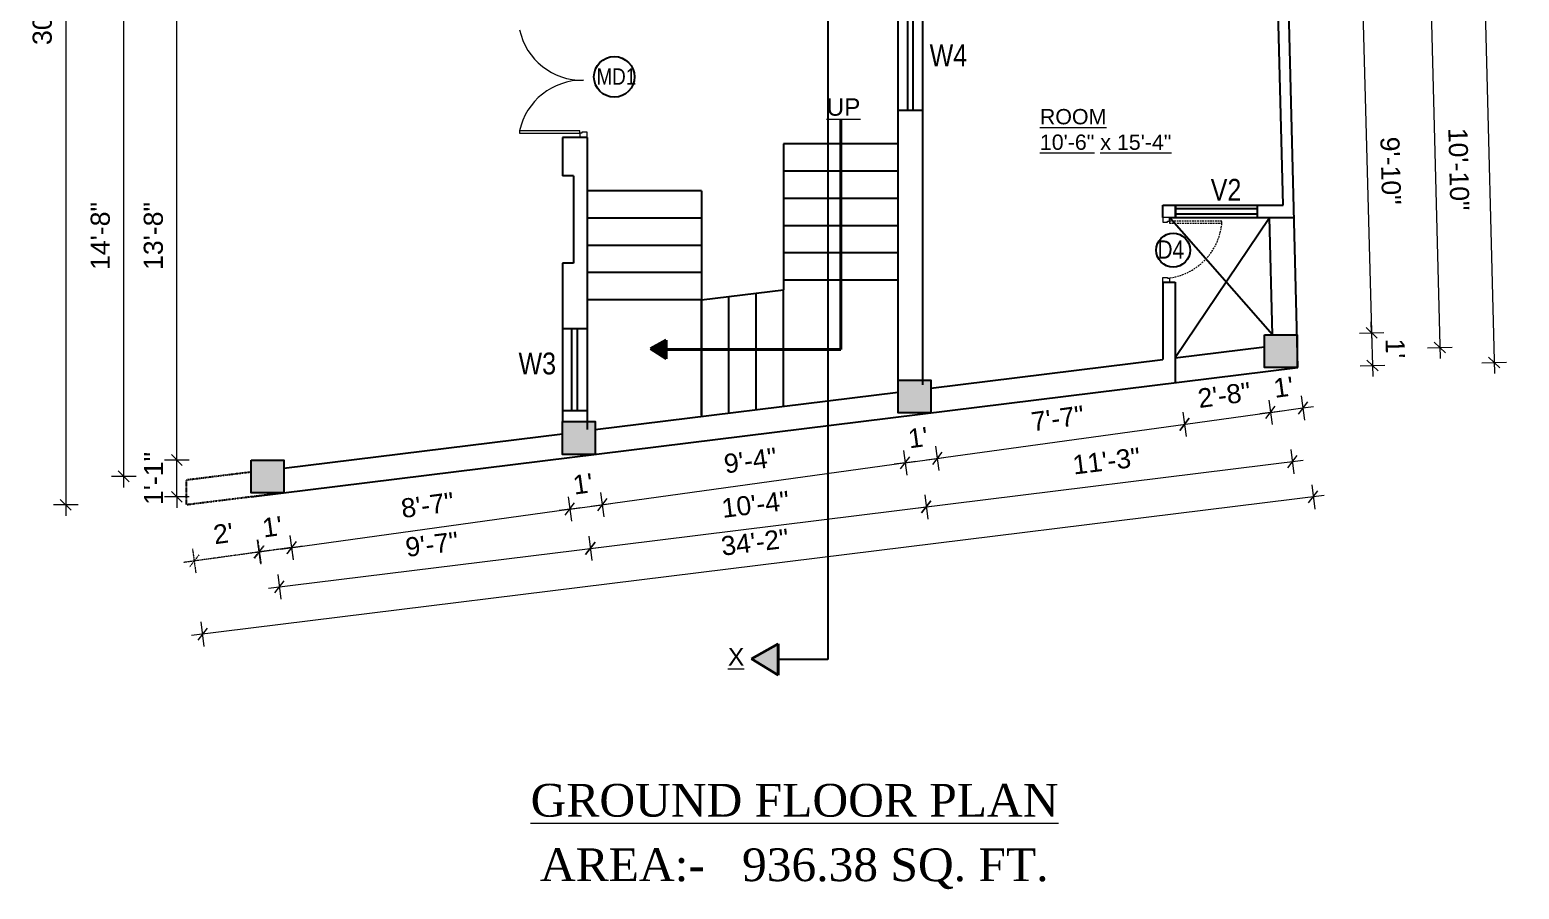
# Model space of a CAD drawing. Header units: inches. Extents: x -111 to 45239, y -6849 to 1261.
# Drawn here: x 20767 to 21313, y -2381 to -2066 of the extents above; entities that cross this region are included whole.
import ezdxf

# ---------------------------------------------------------------- set-up
doc = ezdxf.new("R2010")
doc.units = ezdxf.units.IN
doc.header["$LTSCALE"] = 0.5
doc.header["$MEASUREMENT"] = 0
doc.header["$PDMODE"] = 66
doc.linetypes.add('DASH', pattern=[0.35, 0.25, -0.1])
doc.linetypes.add('DASHED2', pattern=[0.375, 0.25, -0.125])
for name, color, linetype, lineweight in [('A_Title Text', 105, 'Continuous', 60), ('door', 202, 'Continuous', 5), ('TEXT', 220, 'Continuous', 9), ('Text 0.200', 122, 'Continuous', 20), ('Toilet', 7, 'Continuous', 25), ('wall', 20, 'Continuous', 40)]:
    doc.layers.add(name, color=color, linetype=linetype, lineweight=lineweight)
doc.styles.add('arial', font='arial.ttf')
doc.styles.add('ordinary', font='ARIALN.TTF')
doc.styles.get("Standard").update_dxf_attribs({"font": 'arial.ttf'})
doc.dimstyles.new('Sudeep', dxfattribs={"dimtxt": 6, "dimasz": 4, "dimexe": 4.5, "dimexo": 4.5, "dimgap": 5, "dimtad": 1, "dimdec": 0, "dimlunit": 4, "dimtxsty": 'arial', "dimblk": 'OBLIQUE', "dimcen": 250, "dimdle": 4, "dimclrd": 86, "dimclre": 5, "dimclrt": 1, "dimadec": 0, "dimazin": 0, "dimtfac": 1, "dimtdec": 0, "dimtix": 1, "dimtmove": 1, "dimatfit": 3, "dimldrblk": 'OBLIQUE', "dimfxl": 4.5, "dimfxlon": 1, "dimfrac": 2, "dimlwd": 15, "dimlwe": 13, "dimarcsym": 0})

# ---------------------------------------------------------------- blocks, each defined once
blk = doc.blocks.new('_Oblique')
at = {"color": 0, "linetype": 'ByBlock', "lineweight": -2}
blk.add_line((-0.5, -0.5), (0.5, 0.5), dxfattribs=at)
blk = doc.blocks.new('*D1001')
at = {"layer": 'A_Title Text', "color": 5, "lineweight": 13, "transparency": 16777216}
for p, q in [((20976.37, -2235.55), (20977.6, -2244.46)), ((20964.59, -2237.17), (20965.82, -2246.09))]:
    blk.add_line(p, q, dxfattribs=at)
at = {"layer": 'A_Title Text', "color": 86, "lineweight": 15, "transparency": 16777216}
for p, q in [((20965.21, -2241.63), (20961.24, -2242.18)), ((20965.21, -2241.63), (20976.98, -2240.01)), ((20976.98, -2240.01), (20980.94, -2239.46))]:
    blk.add_line(p, q, dxfattribs=at)
at = {"layer": 'Defpoints', "color": 0, "transparency": 16777216}
for p in [(20962.44, -2221.58), (20974.44, -2221.58), (20976.98, -2240.01)]:
    blk.add_point(p, dxfattribs=at)
at = {"layer": 'A_Title Text', "color": 86, "lineweight": 15, "transparency": 16777216, "xscale": 4, "yscale": 4, "zscale": 4}
for p, rotation in [((20965.21, -2241.63), 7.861618189196014), ((20976.98, -2240.01), 187.8616181891961)]:
    blk.add_blockref('_Oblique', p, dxfattribs=dict(at, rotation=rotation))
at = {"layer": 'A_Title Text', "color": 1, "transparency": 16777216, "insert": (20969.93, -2232.38), "char_height": 7, "attachment_point": 5, "rotation": 7.8616, "style": 'arial'}
blk.add_mtext("1'", dxfattribs=at)
blk = doc.blocks.new('*D1037')
at = {"layer": 'A_Title Text', "color": 86, "lineweight": 15, "transparency": 16777216}
for p, q in [((20821.2, -2223.67), (20821.2, -2219.67)), ((20821.2, -2237.15), (20821.2, -2223.67)), ((20821.2, -2237.15), (20821.2, -2241.15))]:
    blk.add_line(p, q, dxfattribs=at)
at = {"layer": 'A_Title Text', "color": 5, "lineweight": 13, "transparency": 16777216}
for p, q in [((20825.7, -2223.67), (20816.7, -2223.67)), ((20825.7, -2237.15), (20816.7, -2237.15))]:
    blk.add_line(p, q, dxfattribs=at)
at = {"layer": 'Defpoints', "color": 0, "transparency": 16777216}
for p in [(20821.2, -2223.67), (20848.44, -2223.67), (20848.44, -2237.15)]:
    blk.add_point(p, dxfattribs=at)
at = {"layer": 'A_Title Text', "color": 86, "lineweight": 15, "transparency": 16777216, "xscale": 4, "yscale": 4, "zscale": 4}
for p, rotation in [((20821.2, -2223.67), 270), ((20821.2, -2237.15), 90)]:
    blk.add_blockref('_Oblique', p, dxfattribs=dict(at, rotation=rotation))
at = {"layer": 'A_Title Text', "color": 1, "transparency": 16777216, "insert": (20812.68, -2230.41), "char_height": 7, "attachment_point": 5, "rotation": 90, "style": 'arial'}
blk.add_mtext('1\'-1"', dxfattribs=at)
blk = doc.blocks.new('*D1038')
at = {"layer": 'A_Title Text', "color": 86, "lineweight": 15, "transparency": 16777216}
blk.add_line((20821.2, -2227.67), (20821.2, -2055.5), dxfattribs=at)
at = {"layer": 'A_Title Text', "color": 5, "lineweight": 13, "transparency": 16777216}
for p, q in [((20825.7, -2059.5), (20816.7, -2059.5)), ((20825.7, -2223.67), (20816.7, -2223.67))]:
    blk.add_line(p, q, dxfattribs=at)
at = {"layer": 'Defpoints', "color": 0, "transparency": 16777216}
for p in [(20821.2, -2059.5), (20848.44, -2059.5), (20848.44, -2223.67)]:
    blk.add_point(p, dxfattribs=at)
at = {"layer": 'A_Title Text', "color": 86, "lineweight": 15, "transparency": 16777216, "xscale": 4, "yscale": 4, "zscale": 4}
for p, rotation in [((20821.2, -2059.5), 90), ((20821.2, -2223.67), 270)]:
    blk.add_blockref('_Oblique', p, dxfattribs=dict(at, rotation=rotation))
at = {"layer": 'A_Title Text', "color": 1, "transparency": 16777216, "insert": (20812.62, -2141.59), "char_height": 7, "attachment_point": 5, "rotation": 90, "style": 'arial'}
blk.add_mtext('13\'-8"', dxfattribs=at)
blk = doc.blocks.new('*D1042')
at = {"layer": 'A_Title Text', "color": 86, "lineweight": 15, "transparency": 16777216}
blk.add_line((20801.75, -2233.67), (20801.75, -2049.5), dxfattribs=at)
at = {"layer": 'A_Title Text', "color": 5, "lineweight": 13, "transparency": 16777216}
for p, q in [((20806.25, -2053.5), (20797.25, -2053.5)), ((20806.25, -2229.67), (20797.25, -2229.67))]:
    blk.add_line(p, q, dxfattribs=at)
at = {"layer": 'Defpoints', "color": 0, "transparency": 16777216}
for p in [(20801.75, -2053.5), (20854.44, -2053.5), (20854.44, -2229.67)]:
    blk.add_point(p, dxfattribs=at)
at = {"layer": 'A_Title Text', "color": 86, "lineweight": 15, "transparency": 16777216, "xscale": 4, "yscale": 4, "zscale": 4}
for p, rotation in [((20801.75, -2053.5), 90), ((20801.75, -2229.67), 270)]:
    blk.add_blockref('_Oblique', p, dxfattribs=dict(at, rotation=rotation))
at = {"layer": 'A_Title Text', "color": 1, "transparency": 16777216, "insert": (20793.18, -2141.59), "char_height": 7, "attachment_point": 5, "rotation": 90, "style": 'arial'}
blk.add_mtext('14\'-8"', dxfattribs=at)
blk = doc.blocks.new('*D1044')
at = {"layer": 'A_Title Text', "color": 86, "lineweight": 15, "transparency": 16777216}
blk.add_line((20780.5, -1874.25), (20780.5, -2244.08), dxfattribs=at)
at = {"layer": 'A_Title Text', "color": 5, "lineweight": 13, "transparency": 16777216}
for p, q in [((20785, -1878.25), (20776, -1878.25)), ((20785, -2240.08), (20776, -2240.08))]:
    blk.add_line(p, q, dxfattribs=at)
at = {"layer": 'Defpoints', "color": 0, "transparency": 16777216}
for p in [(20848.44, -1878.25), (20780.5, -2240.08), (20824.71, -2240.08)]:
    blk.add_point(p, dxfattribs=at)
at = {"layer": 'A_Title Text', "color": 86, "lineweight": 15, "transparency": 16777216, "xscale": 4, "yscale": 4, "zscale": 4}
for p, rotation in [((20780.5, -1878.25), 90), ((20780.5, -2240.08), 270)]:
    blk.add_blockref('_Oblique', p, dxfattribs=dict(at, rotation=rotation))
at = {"layer": 'A_Title Text', "color": 1, "transparency": 16777216, "insert": (20771.92, -2059.17), "char_height": 7, "attachment_point": 5, "rotation": 90, "style": 'arial'}
blk.add_mtext('30\'-2"', dxfattribs=at)
blk = doc.blocks.new('*D1046')
at = {"layer": 'A_Title Text', "color": 86, "lineweight": 15, "transparency": 16777216}
blk.add_line((20859.24, -2256.26), (20969.17, -2241.08), dxfattribs=at)
at = {"layer": 'A_Title Text', "color": 5, "lineweight": 13, "transparency": 16777216}
for p, q in [((20964.59, -2237.17), (20965.82, -2246.09)), ((20862.59, -2251.26), (20863.82, -2260.17))]:
    blk.add_line(p, q, dxfattribs=at)
at = {"layer": 'Defpoints', "color": 0, "transparency": 16777216}
for p in [(20962.44, -2221.58), (20860.44, -2235.67), (20965.21, -2241.63)]:
    blk.add_point(p, dxfattribs=at)
at = {"layer": 'A_Title Text', "color": 86, "lineweight": 15, "transparency": 16777216, "xscale": 4, "yscale": 4, "zscale": 4}
for p, rotation in [((20965.21, -2241.63), 7.861618189170187), ((20863.21, -2255.72), 187.8616181891702)]:
    blk.add_blockref('_Oblique', p, dxfattribs=dict(at, rotation=rotation))
at = {"layer": 'A_Title Text', "color": 1, "transparency": 16777216, "insert": (20913.03, -2240.18), "char_height": 7, "attachment_point": 5, "rotation": 7.8616, "style": 'arial'}
blk.add_mtext('8\'-7"', dxfattribs=at)
blk = doc.blocks.new('*D1047')
at = {"layer": 'A_Title Text', "color": 5, "lineweight": 13, "transparency": 16777216}
for p, q in [((20976.37, -2235.55), (20977.6, -2244.46)), ((20964.59, -2237.17), (20965.82, -2246.09))]:
    blk.add_line(p, q, dxfattribs=at)
at = {"layer": 'A_Title Text', "color": 86, "lineweight": 15, "transparency": 16777216}
for p, q in [((20965.21, -2241.63), (20961.24, -2242.18)), ((20965.21, -2241.63), (20976.98, -2240.01)), ((20976.98, -2240.01), (20980.94, -2239.46))]:
    blk.add_line(p, q, dxfattribs=at)
at = {"layer": 'Defpoints', "color": 0, "transparency": 16777216}
for p in [(20962.44, -2221.58), (20974.44, -2221.58), (20976.98, -2240.01)]:
    blk.add_point(p, dxfattribs=at)
at = {"layer": 'A_Title Text', "color": 86, "lineweight": 15, "transparency": 16777216, "xscale": 4, "yscale": 4, "zscale": 4}
for p, rotation in [((20965.21, -2241.63), 7.861618189195615), ((20976.98, -2240.01), 187.8616181891956)]:
    blk.add_blockref('_Oblique', p, dxfattribs=dict(at, rotation=rotation))
at = {"layer": 'A_Title Text', "color": 1, "transparency": 16777216, "insert": (20969.93, -2232.38), "char_height": 7, "attachment_point": 5, "rotation": 7.8616, "style": 'arial'}
blk.add_mtext("1'", dxfattribs=at)
blk = doc.blocks.new('*D1048')
at = {"layer": 'A_Title Text', "color": 5, "lineweight": 13, "transparency": 16777216}
for p, q in [((21087.35, -2220.22), (21088.58, -2229.14)), ((20976.37, -2235.55), (20977.6, -2244.46))]:
    blk.add_line(p, q, dxfattribs=at)
at = {"layer": 'A_Title Text', "color": 86, "lineweight": 15, "transparency": 16777216}
blk.add_line((20973.02, -2240.55), (21091.93, -2224.13), dxfattribs=at)
at = {"layer": 'Defpoints', "color": 0, "transparency": 16777216}
for p in [(21085.44, -2206.39), (20974.44, -2221.58), (21087.96, -2224.68)]:
    blk.add_point(p, dxfattribs=at)
at = {"layer": 'A_Title Text', "color": 86, "lineweight": 15, "transparency": 16777216, "xscale": 4, "yscale": 4, "zscale": 4}
for p, rotation in [((21087.96, -2224.68), 7.861618189195632), ((20976.98, -2240.01), 187.8616181891956)]:
    blk.add_blockref('_Oblique', p, dxfattribs=dict(at, rotation=rotation))
at = {"layer": 'A_Title Text', "color": 1, "transparency": 16777216, "insert": (21031.3, -2223.85), "char_height": 7, "attachment_point": 5, "rotation": 7.8616, "style": 'arial'}
blk.add_mtext('9\'-4"', dxfattribs=at)
blk = doc.blocks.new('*D1049')
at = {"layer": 'A_Title Text', "color": 5, "lineweight": 13, "transparency": 16777216}
for p, q in [((21087.35, -2220.22), (21088.58, -2229.14)), ((21099.12, -2218.6), (21100.36, -2227.51))]:
    blk.add_line(p, q, dxfattribs=at)
at = {"layer": 'A_Title Text', "color": 86, "lineweight": 15, "transparency": 16777216}
for p, q in [((21087.96, -2224.68), (21084, -2225.23)), ((21087.96, -2224.68), (21099.74, -2223.06)), ((21099.74, -2223.06), (21103.7, -2222.51))]:
    blk.add_line(p, q, dxfattribs=at)
at = {"layer": 'Defpoints', "color": 0, "transparency": 16777216}
for p in [(21085.44, -2206.39), (21097.44, -2206.39), (21099.74, -2223.06)]:
    blk.add_point(p, dxfattribs=at)
at = {"layer": 'A_Title Text', "color": 86, "lineweight": 15, "transparency": 16777216, "xscale": 4, "yscale": 4, "zscale": 4}
for p, rotation in [((21087.96, -2224.68), 7.861618189195615), ((21099.74, -2223.06), 187.8616181891956)]:
    blk.add_blockref('_Oblique', p, dxfattribs=dict(at, rotation=rotation))
at = {"layer": 'A_Title Text', "color": 1, "transparency": 16777216, "insert": (21092.69, -2215.43), "char_height": 7, "attachment_point": 5, "rotation": 7.8616, "style": 'arial'}
blk.add_mtext("1'", dxfattribs=at)
blk = doc.blocks.new('*D1050')
at = {"layer": 'A_Title Text', "color": 5, "lineweight": 13, "transparency": 16777216}
for p, q in [((21189.66, -2206.1), (21190.9, -2215.01)), ((21099.12, -2218.6), (21100.36, -2227.51))]:
    blk.add_line(p, q, dxfattribs=at)
at = {"layer": 'A_Title Text', "color": 86, "lineweight": 15, "transparency": 16777216}
blk.add_line((21095.78, -2223.6), (21194.24, -2210.01), dxfattribs=at)
at = {"layer": 'Defpoints', "color": 0, "transparency": 16777216}
for p in [(21186.93, -2186.26), (21097.44, -2206.39), (21190.28, -2210.55)]:
    blk.add_point(p, dxfattribs=at)
at = {"layer": 'A_Title Text', "color": 86, "lineweight": 15, "transparency": 16777216, "xscale": 4, "yscale": 4, "zscale": 4}
for p, rotation in [((21190.28, -2210.55), 7.861618189195632), ((21099.74, -2223.06), 187.8616181891956)]:
    blk.add_blockref('_Oblique', p, dxfattribs=dict(at, rotation=rotation))
at = {"layer": 'A_Title Text', "color": 1, "transparency": 16777216, "insert": (21143.85, -2208.38), "char_height": 7, "attachment_point": 5, "rotation": 7.8616, "style": 'arial'}
blk.add_mtext('7\'-7"', dxfattribs=at)
blk = doc.blocks.new('*D1051')
at = {"layer": 'A_Title Text', "color": 5, "lineweight": 13, "transparency": 16777216}
for p, q in [((21221.23, -2201.74), (21222.46, -2210.65)), ((21189.66, -2206.1), (21190.9, -2215.01))]:
    blk.add_line(p, q, dxfattribs=at)
at = {"layer": 'A_Title Text', "color": 86, "lineweight": 15, "transparency": 16777216}
blk.add_line((21186.32, -2211.1), (21225.81, -2205.65), dxfattribs=at)
at = {"layer": 'Defpoints', "color": 0, "transparency": 16777216}
for p in [(21186.93, -2186.26), (21219.58, -2189.78), (21221.85, -2206.19)]:
    blk.add_point(p, dxfattribs=at)
at = {"layer": 'A_Title Text', "color": 86, "lineweight": 15, "transparency": 16777216, "xscale": 4, "yscale": 4, "zscale": 4}
for p, rotation in [((21221.85, -2206.19), 7.861618189195632), ((21190.28, -2210.55), 187.8616181891956)]:
    blk.add_blockref('_Oblique', p, dxfattribs=dict(at, rotation=rotation))
at = {"layer": 'A_Title Text', "color": 1, "transparency": 16777216, "insert": (21204.89, -2199.88), "char_height": 7, "attachment_point": 5, "rotation": 7.8616, "style": 'arial'}
blk.add_mtext('2\'-8"', dxfattribs=at)
blk = doc.blocks.new('*D1052')
at = {"layer": 'A_Title Text', "color": 5, "lineweight": 13, "transparency": 16777216}
for p, q in [((21221.23, -2201.74), (21222.46, -2210.65)), ((21233.01, -2200.11), (21234.24, -2209.03))]:
    blk.add_line(p, q, dxfattribs=at)
at = {"layer": 'A_Title Text', "color": 86, "lineweight": 15, "transparency": 16777216}
for p, q in [((21233.62, -2204.57), (21237.59, -2204.02)), ((21221.85, -2206.19), (21217.89, -2206.74)), ((21221.85, -2206.19), (21233.62, -2204.57))]:
    blk.add_line(p, q, dxfattribs=at)
at = {"layer": 'Defpoints', "color": 0, "transparency": 16777216}
for p in [(21219.58, -2189.78), (21231.58, -2189.78), (21233.62, -2204.57)]:
    blk.add_point(p, dxfattribs=at)
at = {"layer": 'A_Title Text', "color": 86, "lineweight": 15, "transparency": 16777216, "xscale": 4, "yscale": 4, "zscale": 4}
for p, rotation in [((21221.85, -2206.19), 7.861618189195615), ((21233.62, -2204.57), 187.8616181891956)]:
    blk.add_blockref('_Oblique', p, dxfattribs=dict(at, rotation=rotation))
at = {"layer": 'A_Title Text', "color": 1, "transparency": 16777216, "insert": (21226.57, -2196.95), "char_height": 7, "attachment_point": 5, "rotation": 7.8616, "style": 'arial'}
blk.add_mtext("1'", dxfattribs=at)
blk = doc.blocks.new('*D1053')
at = {"layer": 'A_Title Text', "color": 5, "lineweight": 13, "transparency": 16777216}
for p, q in [((20972.14, -2251.55), (20973.24, -2260.49)), ((20858.14, -2265.64), (20859.24, -2274.57))]:
    blk.add_line(p, q, dxfattribs=at)
at = {"layer": 'A_Title Text', "color": 86, "lineweight": 15, "transparency": 16777216}
blk.add_line((20854.72, -2270.59), (20976.66, -2255.53), dxfattribs=at)
at = {"layer": 'Defpoints', "color": 0, "transparency": 16777216}
for p in [(20968.44, -2221.58), (20854.44, -2235.67), (20972.69, -2256.02)]:
    blk.add_point(p, dxfattribs=at)
at = {"layer": 'A_Title Text', "color": 86, "lineweight": 15, "transparency": 16777216, "xscale": 4, "yscale": 4, "zscale": 4}
for p, rotation in [((20972.69, -2256.02), 7.042870252564979), ((20858.69, -2270.1), 187.042870252565)]:
    blk.add_blockref('_Oblique', p, dxfattribs=dict(at, rotation=rotation))
at = {"layer": 'A_Title Text', "color": 1, "transparency": 16777216, "insert": (20914.64, -2254.55), "char_height": 7, "attachment_point": 5, "rotation": 7.0429, "style": 'arial'}
blk.add_mtext('9\'-7"', dxfattribs=at)
blk = doc.blocks.new('*D1054')
at = {"layer": 'A_Title Text', "color": 5, "lineweight": 13, "transparency": 16777216}
for p, q in [((21095.14, -2236.36), (21096.24, -2245.29)), ((20972.14, -2251.55), (20973.24, -2260.49))]:
    blk.add_line(p, q, dxfattribs=at)
at = {"layer": 'A_Title Text', "color": 86, "lineweight": 15, "transparency": 16777216}
blk.add_line((20968.72, -2256.51), (21099.66, -2240.33), dxfattribs=at)
at = {"layer": 'Defpoints', "color": 0, "transparency": 16777216}
for p in [(21091.44, -2206.39), (20968.44, -2221.58), (21095.69, -2240.82)]:
    blk.add_point(p, dxfattribs=at)
at = {"layer": 'A_Title Text', "color": 86, "lineweight": 15, "transparency": 16777216, "xscale": 4, "yscale": 4, "zscale": 4}
for p, rotation in [((21095.69, -2240.82), 7.042870252557994), ((20972.69, -2256.02), 187.042870252558)]:
    blk.add_blockref('_Oblique', p, dxfattribs=dict(at, rotation=rotation))
at = {"layer": 'A_Title Text', "color": 1, "transparency": 16777216, "insert": (21033.14, -2239.91), "char_height": 7, "attachment_point": 5, "rotation": 7.0429, "style": 'arial'}
blk.add_mtext('10\'-4"', dxfattribs=at)
blk = doc.blocks.new('*D1055')
at = {"layer": 'A_Title Text', "color": 5, "lineweight": 13, "transparency": 16777216}
for p, q in [((21229.29, -2219.78), (21230.39, -2228.72)), ((21095.14, -2236.36), (21096.24, -2245.29))]:
    blk.add_line(p, q, dxfattribs=at)
at = {"layer": 'A_Title Text', "color": 86, "lineweight": 15, "transparency": 16777216}
blk.add_line((21091.72, -2241.31), (21233.81, -2223.76), dxfattribs=at)
at = {"layer": 'Defpoints', "color": 0, "transparency": 16777216}
for p in [(21225.58, -2189.78), (21091.44, -2206.39), (21229.84, -2224.25)]:
    blk.add_point(p, dxfattribs=at)
at = {"layer": 'A_Title Text', "color": 86, "lineweight": 15, "transparency": 16777216, "xscale": 4, "yscale": 4, "zscale": 4}
for p, rotation in [((21229.84, -2224.25), 7.042870252557994), ((21095.69, -2240.82), 187.042870252558)]:
    blk.add_blockref('_Oblique', p, dxfattribs=dict(at, rotation=rotation))
at = {"layer": 'A_Title Text', "color": 1, "transparency": 16777216, "insert": (21161.72, -2224.03), "char_height": 7, "attachment_point": 5, "rotation": 7.0429, "style": 'arial'}
blk.add_mtext('11\'-3"', dxfattribs=at)
blk = doc.blocks.new('*D1045')
at = {"layer": 'A_Title Text', "color": 86, "lineweight": 15, "transparency": 16777216}
blk.add_line((21241.41, -2236.65), (20826.6, -2287.94), dxfattribs=at)
at = {"layer": 'A_Title Text', "color": 5, "lineweight": 13, "transparency": 16777216}
for p, q in [((21236.89, -2232.68), (21237.99, -2241.61)), ((20830.01, -2282.98), (20831.12, -2291.91))]:
    blk.add_line(p, q, dxfattribs=at)
at = {"layer": 'Defpoints', "color": 0, "transparency": 16777216}
for p in [(21231.58, -2189.78), (20824.71, -2240.08), (20830.57, -2287.45)]:
    blk.add_point(p, dxfattribs=at)
at = {"layer": 'A_Title Text', "color": 86, "lineweight": 15, "transparency": 16777216, "xscale": 4, "yscale": 4, "zscale": 4}
for p, rotation in [((21237.44, -2237.14), 7.048072108460931), ((20830.57, -2287.45), 187.048072108461)]:
    blk.add_blockref('_Oblique', p, dxfattribs=dict(at, rotation=rotation))
at = {"layer": 'A_Title Text', "color": 1, "transparency": 16777216, "insert": (21032.95, -2253.78), "char_height": 7, "attachment_point": 5, "rotation": 7.0481, "style": 'arial'}
blk.add_mtext('34\'-2"', dxfattribs=at)
blk = doc.blocks.new('*D1061')
at = {"layer": 'A_Title Text', "color": 86, "lineweight": 15, "transparency": 16777216}
blk.add_line((21255.52, -2054.76), (21258.96, -2181.03), dxfattribs=at)
at = {"layer": 'A_Title Text', "color": 5, "lineweight": 13, "transparency": 16777216}
for p, q in [((21251.13, -2058.88), (21260.13, -2058.63)), ((21254.35, -2177.16), (21263.35, -2176.91))]:
    blk.add_line(p, q, dxfattribs=at)
at = {"layer": 'Defpoints', "color": 0, "transparency": 16777216}
for p in [(21228.29, -2059.5), (21231.58, -2177.78), (21258.85, -2177.04)]:
    blk.add_point(p, dxfattribs=at)
at = {"layer": 'A_Title Text', "color": 86, "lineweight": 15, "transparency": 16777216, "xscale": 4, "yscale": 4, "zscale": 4}
for p, rotation in [((21255.63, -2058.76), 91.55964457941663), ((21258.85, -2177.04), 271.5596445794166)]:
    blk.add_blockref('_Oblique', p, dxfattribs=dict(at, rotation=rotation))
at = {"layer": 'A_Title Text', "color": 1, "transparency": 16777216, "insert": (21265.81, -2117.66), "char_height": 7, "attachment_point": 5, "rotation": 271.5596, "style": 'arial'}
blk.add_mtext('9\'-10"', dxfattribs=at)
blk = doc.blocks.new('*D1056')
at = {"layer": 'A_Title Text', "color": 86, "lineweight": 15, "transparency": 16777216}
for p, q in [((21258.85, -2177.04), (21258.74, -2173.04)), ((21258.85, -2177.04), (21259.18, -2189.04)), ((21259.18, -2189.04), (21259.29, -2193.03))]:
    blk.add_line(p, q, dxfattribs=at)
at = {"layer": 'A_Title Text', "color": 5, "lineweight": 13, "transparency": 16777216}
for p, q in [((21254.35, -2177.16), (21263.35, -2176.91)), ((21254.68, -2189.16), (21263.68, -2188.91))]:
    blk.add_line(p, q, dxfattribs=at)
at = {"layer": 'Defpoints', "color": 0, "transparency": 16777216}
for p in [(21231.58, -2177.78), (21231.88, -2189.78), (21259.18, -2189.04)]:
    blk.add_point(p, dxfattribs=at)
at = {"layer": 'A_Title Text', "color": 86, "lineweight": 15, "transparency": 16777216, "xscale": 4, "yscale": 4, "zscale": 4}
for p, rotation in [((21258.85, -2177.04), 271.5596445794166), ((21259.18, -2189.04), 91.55964457941663)]:
    blk.add_blockref('_Oblique', p, dxfattribs=dict(at, rotation=rotation))
at = {"layer": 'A_Title Text', "color": 1, "transparency": 16777216, "insert": (21267.53, -2182.8), "char_height": 7, "attachment_point": 5, "rotation": 271.5596, "style": 'arial'}
blk.add_mtext("1'", dxfattribs=at)
blk = doc.blocks.new('*D1064')
at = {"layer": 'A_Title Text', "color": 86, "lineweight": 15, "transparency": 16777216}
blk.add_line((21280.44, -2048.18), (21283.94, -2186.46), dxfattribs=at)
at = {"layer": 'A_Title Text', "color": 5, "lineweight": 13, "transparency": 16777216}
for p, q in [((21276.04, -2052.29), (21285.04, -2052.07)), ((21279.34, -2182.57), (21288.34, -2182.34))]:
    blk.add_line(p, q, dxfattribs=at)
at = {"layer": 'Defpoints', "color": 0, "transparency": 16777216}
for p in [(21228.29, -2053.5), (21231.58, -2183.78), (21283.84, -2182.46)]:
    blk.add_point(p, dxfattribs=at)
at = {"layer": 'A_Title Text', "color": 86, "lineweight": 15, "transparency": 16777216, "xscale": 4, "yscale": 4, "zscale": 4}
for p, rotation in [((21280.54, -2052.18), 91.44911383237447), ((21283.84, -2182.46), 271.4491138323745)]:
    blk.add_blockref('_Oblique', p, dxfattribs=dict(at, rotation=rotation))
at = {"layer": 'A_Title Text', "color": 1, "transparency": 16777216, "insert": (21290.76, -2117.1), "char_height": 7, "attachment_point": 5, "rotation": 271.4491, "style": 'arial'}
blk.add_mtext('10\'-10"', dxfattribs=at)
blk = doc.blocks.new('*D1058')
at = {"layer": 'A_Title Text', "color": 5, "lineweight": 13, "transparency": 16777216}
for p, q in [((21290.59, -1849.53), (21299.59, -1849.3)), ((21299.23, -2188.06), (21308.23, -2187.83))]:
    blk.add_line(p, q, dxfattribs=at)
at = {"layer": 'A_Title Text', "color": 86, "lineweight": 15, "transparency": 16777216}
blk.add_line((21294.99, -1845.42), (21303.83, -2191.94), dxfattribs=at)
at = {"layer": 'Defpoints', "color": 0, "transparency": 16777216}
for p in [(21223.25, -1851.25), (21231.88, -2189.78), (21303.73, -2187.95)]:
    blk.add_point(p, dxfattribs=at)
at = {"layer": 'A_Title Text', "color": 86, "lineweight": 15, "transparency": 16777216, "xscale": 4, "yscale": 4, "zscale": 4}
for p, rotation in [((21295.09, -1849.42), 91.46195018982071), ((21303.73, -2187.95), 271.4619501898207)]:
    blk.add_blockref('_Oblique', p, dxfattribs=dict(at, rotation=rotation))
at = {"layer": 'A_Title Text', "color": 1, "transparency": 16777216, "insert": (21307.98, -2018.46), "char_height": 7, "attachment_point": 5, "rotation": 271.462, "style": 'arial'}
blk.add_mtext('28\'-3"', dxfattribs=at)
blk = doc.blocks.new('*D1066')
at = {"layer": 'A_Title Text', "color": 5, "linetype": 'DASH', "lineweight": 13, "ltscale": 0.1, "transparency": 16777216}
for p, q in [((20850.61, -2252.91), (20851.85, -2261.83)), ((20826.93, -2256.18), (20828.16, -2265.1))]:
    blk.add_line(p, q, dxfattribs=at)
at = {"layer": 'A_Title Text', "color": 86, "linetype": 'DASH', "lineweight": 15, "ltscale": 0.1, "transparency": 16777216}
blk.add_line((20855.19, -2256.82), (20823.59, -2261.19), dxfattribs=at)
at = {"layer": 'Defpoints', "color": 0, "linetype": 'DASH', "ltscale": 0.1, "transparency": 16777216}
for p in [(20824.71, -2240.08), (20848.44, -2237.15), (20827.55, -2260.64)]:
    blk.add_point(p, dxfattribs=at)
at = {"layer": 'A_Title Text', "color": 86, "linetype": 'DASH', "lineweight": 15, "ltscale": 0.1, "transparency": 16777216, "xscale": 4, "yscale": 4, "zscale": 4}
for p, rotation in [((20827.55, -2260.64), 187.8616181891702), ((20851.23, -2257.37), 7.861618189170194)]:
    blk.add_blockref('_Oblique', p, dxfattribs=dict(at, rotation=rotation))
at = {"layer": 'A_Title Text', "color": 1, "linetype": 'DASH', "ltscale": 0.1, "transparency": 16777216, "insert": (20838.23, -2250.57), "char_height": 7, "attachment_point": 5, "rotation": 7.8616, "style": 'arial'}
blk.add_mtext("2'", dxfattribs=at)
blk = doc.blocks.new('*D1067')
at = {"layer": 'A_Title Text', "color": 5, "linetype": 'DASH', "lineweight": 13, "ltscale": 0.1, "transparency": 16777216}
for p, q in [((20850.82, -2252.88), (20852.05, -2261.8)), ((20862.59, -2251.26), (20863.82, -2260.17))]:
    blk.add_line(p, q, dxfattribs=at)
at = {"layer": 'A_Title Text', "color": 86, "linetype": 'DASH', "lineweight": 15, "ltscale": 0.1, "transparency": 16777216}
for p, q in [((20851.43, -2257.34), (20847.47, -2257.89)), ((20863.21, -2255.72), (20851.43, -2257.34)), ((20863.21, -2255.72), (20867.17, -2255.17))]:
    blk.add_line(p, q, dxfattribs=at)
at = {"layer": 'Defpoints', "color": 0, "linetype": 'DASH', "ltscale": 0.1, "transparency": 16777216}
for p in [(20848.44, -2235.67), (20860.44, -2235.67), (20851.43, -2257.34)]:
    blk.add_point(p, dxfattribs=at)
at = {"layer": 'A_Title Text', "color": 86, "linetype": 'DASH', "lineweight": 15, "ltscale": 0.1, "transparency": 16777216, "xscale": 4, "yscale": 4, "zscale": 4}
for p, rotation in [((20851.43, -2257.34), 7.861618189170187), ((20863.21, -2255.72), 187.8616181891702)]:
    blk.add_blockref('_Oblique', p, dxfattribs=dict(at, rotation=rotation))
at = {"layer": 'A_Title Text', "color": 1, "linetype": 'DASH', "ltscale": 0.1, "transparency": 16777216, "insert": (20856.15, -2248.09), "char_height": 7, "attachment_point": 5, "rotation": 7.8616, "style": 'arial'}
blk.add_mtext("1'", dxfattribs=at)

msp = doc.modelspace()

# ---------------------------------------------------------------- hatches: boundary and pattern name
at = {"layer": 'Toilet'}
for points in [[(21231.58, -2177.78), (21219.58, -2177.78), (21219.58, -2189.78), (21231.58, -2189.78)], [(21097.44, -2194.39), (21085.44, -2194.39), (21085.44, -2206.39), (21097.44, -2206.39)], [(20974.44, -2209.58), (20962.44, -2209.58), (20962.44, -2221.58), (20974.44, -2221.58)], [(20860.44, -2223.67), (20848.44, -2223.67), (20848.44, -2235.67), (20860.44, -2235.67)]]:
    msp.add_hatch(color=1, dxfattribs=at).paths.add_polyline_path(points)
at = {"layer": 'wall', "ltscale": 5}
h = msp.add_hatch(color=2, dxfattribs=at)
h.dxf.hatch_style = 1
h.paths.add_polyline_path([(20994.64, -2182.96), (21000.39, -2186.54), (21000.39, -2179.76)])
h = msp.add_hatch(color=2, dxfattribs=at)
h.dxf.hatch_style = 1
h.paths.add_polyline_path([(21031.74, -2296.44), (21041.5, -2302.52), (21041.5, -2290.99)])

# ---------------------------------------------------------------- linework, layer by layer
at = {"layer": 'door', "ltscale": 0.5}
for p, q in [((20968.77, -2103.86), (20968.77, -2105.53)), ((20968.77, -2103.86), (20968.77, -2105.53)), ((21184.76, -2136.21), (21184.76, -2134.75)), ((21184.76, -2136.21), (21184.76, -2134.75))]:
    msp.add_line(p, q, dxfattribs=at)
for points in [[(20946.76, -2103.89), (20968.77, -2103.86), (20968.77, -2103.03), (20946.76, -2103.06)], [(20946.76, -2103.89), (20968.77, -2103.86), (20968.77, -2103.03), (20946.76, -2103.06)], [(21184.76, -2157.06), (21184.76, -2158.52), (21182.43, -2158.52), (21182.43, -2156.77), (21184.03, -2156.77), (21184.03, -2157.06)], [(21184.76, -2157.06), (21184.76, -2158.52), (21182.43, -2158.52), (21182.43, -2156.77), (21184.03, -2156.77), (21184.03, -2157.06)]]:
    msp.add_lwpolyline(points, close=True, dxfattribs=at)
for points in [[(20968.77, -2105.53), (20971.44, -2105.52), (20971.44, -2103.52), (20969.6, -2103.52), (20969.6, -2103.86), (20968.77, -2103.86)], [(20968.77, -2105.53), (20971.44, -2105.52), (20971.44, -2103.52), (20969.6, -2103.52), (20969.6, -2103.86), (20968.77, -2103.86)], [(21184.76, -2134.75), (21182.43, -2134.75), (21182.43, -2136.5), (21184.03, -2136.5), (21184.03, -2136.21), (21184.76, -2136.21)], [(21184.76, -2134.75), (21182.43, -2134.75), (21182.43, -2136.5), (21184.03, -2136.5), (21184.03, -2136.21), (21184.76, -2136.21)]]:
    msp.add_lwpolyline(points, dxfattribs=at)
at = {"layer": 'door', "linetype": 'DASHED2', "ltscale": 5}
msp.add_lwpolyline([(21204.01, -2136.21), (21184.76, -2136.21), (21184.76, -2136.94), (21204.01, -2136.94)], close=True, dxfattribs=at)
msp.add_lwpolyline([(21204.01, -2136.21), (21184.76, -2136.21), (21184.76, -2136.94), (21204.01, -2136.94)], close=True, dxfattribs=at)
at = {"layer": 'door', "ltscale": 0.5}
for centre, radius, start, end in [((20969.6, -2061.16), 23.36, 192.0604, 271.2274), ((20969.6, -2061.16), 23.36, 192.0604, 271.2274), ((20969.67, -2107.94), 23.43, 88.9456, 167.9801), ((20969.67, -2107.94), 23.43, 88.9456, 167.9801)]:
    msp.add_arc(centre, radius, start, end, dxfattribs=at)
at = {"layer": 'door', "linetype": 'DASHED2', "ltscale": 5}
msp.add_arc((21181.75, -2134.81), 22.36, 275.8576, 354.5421, dxfattribs=at)
at = {"layer": 'Toilet'}
for p, q in [((21059.61, -1757.43), (21059.61, -2296.75)), ((21231.88, -2189.78), (21223.32, -1851.25)), ((21085.44, -2095.5), (21085.44, -2059.5)), ((21094.44, -2095.5), (21094.44, -2059.5)), ((21226.44, -2130.25), (21224.61, -2059.38)), ((21085.44, -2157.8), (21085.44, -2095.5)), ((21085.44, -2095.5), (21094.44, -2095.5)), ((21094.44, -2196.08), (21094.44, -2095.5)), ((20962.44, -2105.52), (20962.44, -2119.52)), ((20971.44, -2105.52), (20962.44, -2105.52)), ((20971.44, -2105.52), (20971.44, -2175.58)), ((21043.44, -2107.8), (21043.44, -2161.3)), ((21085.44, -2107.8), (21043.44, -2107.8)), ((20966.44, -2119.52), (20962.44, -2119.52)), ((20966.44, -2119.52), (20966.44, -2151.52)), ((21085.44, -2117.8), (21043.44, -2117.8)), ((21013.44, -2125.01), (20971.44, -2125.01)), ((21013.44, -2125.01), (21013.44, -2207.33)), ((21085.44, -2127.8), (21043.44, -2127.8)), ((21182.43, -2130.25), (21226.44, -2130.25)), ((21182.43, -2134.75), (21182.43, -2130.25)), ((21187.04, -2130.25), (21187.04, -2134.75)), ((21013.44, -2135.01), (20971.44, -2135.01)), ((21085.44, -2137.8), (21043.44, -2137.8)), ((21184.76, -2134.75), (21230.49, -2134.8)), ((21222.58, -2177.78), (21184.76, -2134.75)), ((21184.76, -2134.75), (21184.76, -2134.75)), ((21221.49, -2134.92), (21186.93, -2186.26)), ((21222.58, -2177.78), (21221.49, -2134.79)), ((21226.73, -2134.79), (21226.73, -2134.79)), ((21013.44, -2145.01), (20971.44, -2145.01)), ((21085.44, -2147.8), (21043.44, -2147.8)), ((20966.44, -2151.52), (20962.44, -2151.52)), ((20962.44, -2151.52), (20962.44, -2175.58)), ((21013.44, -2155.01), (20971.44, -2155.01)), ((21085.44, -2157.8), (21043.44, -2157.8)), ((21085.44, -2194.39), (21085.44, -2156.64)), ((21182.43, -2158.52), (21182.43, -2186.82)), ((21182.43, -2158.52), (21186.93, -2158.52)), ((21186.93, -2158.52), (21186.93, -2195.33)), ((21013.44, -2165.01), (20971.44, -2165.01)), ((21013.44, -2165.01), (21043.44, -2161.3)), ((21013.44, -2207.33), (21013.44, -2165.01)), ((21023.44, -2206.09), (21023.44, -2163.77)), ((21033.44, -2204.86), (21033.44, -2162.54)), ((21043.44, -2203.62), (21043.44, -2161.3)), ((21186.93, -2186.26), (21219.58, -2182.23)), ((21097.44, -2197.32), (21182.43, -2186.82)), ((20848.44, -2237.15), (21231.88, -2189.78)), ((21186.93, -2195.33), (21186.93, -2195.34)), ((20974.44, -2212.52), (21085.44, -2198.8)), ((20962.44, -2205.58), (20962.44, -2209.58)), ((20971.44, -2205.58), (20971.44, -2212.52)), ((20860.44, -2226.6), (20962.44, -2214)), ((21059.61, -2296.75), (21041.5, -2296.75))]:
    msp.add_line(p, q, dxfattribs=at)
at = {"layer": 'Toilet', "color": 3}
for p, q in [((21088.94, -2095.5), (21088.94, -2059.5)), ((21090.94, -2095.5), (21090.94, -2059.5)), ((21187.04, -2134.75), (21187.04, -2130.25)), ((21187.04, -2131.5), (21217.04, -2131.5)), ((21217.04, -2134.75), (21217.04, -2130.25)), ((21187.04, -2133.5), (21217.04, -2133.5)), ((20971.44, -2175.58), (20962.44, -2175.58)), ((20962.44, -2175.58), (20962.44, -2205.58)), ((20965.94, -2205.58), (20965.94, -2175.58)), ((20967.94, -2205.58), (20967.94, -2175.58)), ((20971.44, -2175.58), (20971.44, -2205.58)), ((20971.44, -2205.58), (20962.44, -2205.58))]:
    msp.add_line(p, q, dxfattribs=at)
at = {"layer": 'Toilet', "color": 1, "linetype": 'DASH', "ltscale": 0.1}
for p, q in [((20848.44, -2228.08), (20824.71, -2231.01)), ((20824.71, -2240.08), (20824.71, -2231.01)), ((20860.44, -2235.67), (20824.71, -2240.08))]:
    msp.add_line(p, q, dxfattribs=at)
at = {"layer": 'Toilet'}
for points in [[(21219.58, -2177.78), (21231.58, -2177.78), (21231.58, -2189.78), (21219.58, -2189.78)], [(21085.44, -2194.39), (21097.44, -2194.39), (21097.44, -2206.39), (21085.44, -2206.39)], [(20962.44, -2209.58), (20974.44, -2209.58), (20974.44, -2221.58), (20962.44, -2221.58)], [(20848.44, -2223.67), (20860.44, -2223.67), (20860.44, -2235.67), (20848.44, -2235.67)]]:
    msp.add_lwpolyline(points, close=True, dxfattribs=at)
for centre, radius in [((20981.42, -2083.29), 7.43), ((21186.16, -2146.77), 6.19)]:
    msp.add_circle(centre, radius, dxfattribs=at)
at = {"layer": 'wall', "color": 1, "ltscale": 5}
for p, q in [((21064.44, -2098.92), (21064.44, -2183.15)), ((21000.39, -2179.76), (20994.64, -2182.96)), ((21000.39, -2186.54), (21000.39, -2179.76)), ((20994.64, -2182.96), (21000.39, -2186.54)), ((21064.44, -2183.15), (21000.39, -2183.15)), ((21041.5, -2290.99), (21031.74, -2296.44)), ((21041.5, -2302.52), (21041.5, -2290.99)), ((21031.74, -2296.44), (21041.5, -2302.52))]:
    msp.add_line(p, q, dxfattribs=at)

# ---------------------------------------------------------------- texts
at = {"layer": 'door', "ltscale": 0.5, "style": 'ordinary'}
for s, insert, char_height, width, attachment_point, rotation in [('W4', (21096.95, -2079.39), 8, 4.3538, 7, 0), ('MD1', (20974.95, -2080.17), 6, 3.6268, 1, 360), ('V2', (21199.92, -2128.67), 8, 4.3538, 7, 0), ('D4', (21190.17, -2143.21), 6.664, 3.6268, 3, 0), ('W3', (20946.36, -2192.39), 8, 4.3538, 7, 0)]:
    msp.add_mtext(s, dxfattribs=dict(at, insert=insert, char_height=char_height, width=width, attachment_point=attachment_point, rotation=rotation))
at = {"layer": 'TEXT'}
for s, insert, char_height, width, attachment_point in [('{\\LUP }', (21071.59, -2097.61), 6.378, 70.6779, 9), ('{\\fArial TUR|b0|i0|c162|p34;\\LROOM\\P1\\fArial TUR|b0|i0|c0|p34;0\\fArial TUR|b0|i0|c162|p34;\'-\\fArial TUR|b0|i0|c0|p34;6\\fArial TUR|b0|i0|c162|p34;" x 1\\fArial TUR|b0|i0|c0|p34;5\\fArial TUR|b0|i0|c162|p34;\'-\\fArial TUR|b0|i0|c0|p34;4\\fArial TUR|b0|i0|c162|p34;"}', (21137.32, -2110.1), 5.60913, 62.1621, 7), ('{\\LX}', (21029.03, -2298.93), 6.378, 70.6779, 9)]:
    msp.add_mtext(s, dxfattribs=dict(at, insert=insert, char_height=char_height, width=width, attachment_point=attachment_point))
at = {"layer": 'Text 0.200', "ltscale": 10, "char_height": 12, "attachment_point": 2}
for s, insert, width in [('{\\fTimes New Roman|b0|i0|c0|p18;\\L\\PGROUND FLOOR PLAN}', (21047.47, -2322.28), 191.0164), ('\\pi-60,l72;{\\fTimes New Roman|b0|i0|c0|p18;AREA:-^I  936.38 SQ. FT.}', (21041.36, -2365.91), 219.164)]:
    msp.add_mtext(s, dxfattribs=dict(at, insert=insert, width=width))

# ---------------------------------------------------------------- dimensions: what is measured, and where the dimension line sits
at = {"layer": 'A_Title Text'}
for p1, p2, distance, picture, middle in [((21223.25, -1851.25), (21231.88, -2189.78), 71.87, '*D1058', (21307.98, -2018.46)), ((21231.58, -2189.78), (20824.71, -2240.08), 47.73, '*D1045', (21032.95, -2253.78)), ((20854.44, -2235.67), (20968.44, -2221.58), -34.7, '*D1053', (20914.64, -2254.55)), ((20860.44, -2235.67), (20962.44, -2221.58), -20.24, '*D1046', (20913.03, -2240.18))]:
    dim = msp.add_aligned_dim(p1=p1, p2=p2, distance=distance, dimstyle='Sudeep', override={"dimtxt": 7}, dxfattribs=at)
    dim.commit()
    dim.dimension.update_dxf_attribs({"geometry": picture, "text_midpoint": middle})
for base, p1, p2, angle, picture, middle in [((20780.5, -2240.08), (20848.44, -1878.25), (20824.71, -2240.08), 90, '*D1044', (20771.92, -2059.17)), ((20801.75, -2053.5), (20854.44, -2229.67), (20854.44, -2053.5), 90, '*D1042', (20793.18, -2141.59)), ((21283.84, -2182.46), (21228.29, -2053.5), (21231.58, -2183.78), 91.4491, '*D1064', (21290.76, -2117.1)), ((20821.2, -2059.5), (20848.44, -2223.67), (20848.44, -2059.5), 90, '*D1038', (20812.62, -2141.59)), ((21258.85, -2177.04), (21228.29, -2059.5), (21231.58, -2177.78), 91.5596, '*D1061', (21265.81, -2117.66)), ((21259.18, -2189.04), (21231.58, -2177.78), (21231.88, -2189.78), 91.5596, '*D1056', (21267.53, -2182.8)), ((21190.28, -2210.55), (21097.44, -2206.39), (21186.93, -2186.26), 187.8616, '*D1050', (21143.85, -2208.38)), ((21221.85, -2206.19), (21186.93, -2186.26), (21219.58, -2189.78), 187.8616, '*D1051', (21204.89, -2199.88)), ((21229.84, -2224.25), (21091.44, -2206.39), (21225.58, -2189.78), 187.0429, '*D1055', (21161.72, -2224.03)), ((21233.62, -2204.57), (21219.58, -2189.78), (21231.58, -2189.78), 187.8616, '*D1052', (21226.57, -2196.95)), ((21095.69, -2240.82), (20968.44, -2221.58), (21091.44, -2206.39), 187.0429, '*D1054', (21033.14, -2239.91)), ((21087.96, -2224.68), (20974.44, -2221.58), (21085.44, -2206.39), 187.8616, '*D1048', (21031.3, -2223.85)), ((21099.74, -2223.06), (21085.44, -2206.39), (21097.44, -2206.39), 187.8616, '*D1049', (21092.69, -2215.43)), ((20821.2, -2223.67), (20848.44, -2237.15), (20848.44, -2223.67), 90, '*D1037', (20812.68, -2230.41)), ((20976.98, -2240.01), (20962.44, -2221.58), (20974.44, -2221.58), 187.8616, '*D1001', (20969.93, -2232.38)), ((20976.98, -2240.01), (20962.44, -2221.58), (20974.44, -2221.58), 187.8616, '*D1047', (20969.93, -2232.38))]:
    dim = msp.add_linear_dim(base=base, p1=p1, p2=p2, angle=angle, dimstyle='Sudeep', override={"dimtxt": 7}, dxfattribs=at)
    dim.commit()
    dim.dimension.update_dxf_attribs({"geometry": picture, "text_midpoint": middle})
at = {"layer": 'A_Title Text', "color": 1, "linetype": 'DASH', "ltscale": 0.1}
for base, p1, p2, picture, middle in [((20851.43, -2257.34), (20860.44, -2235.67), (20848.44, -2235.67), '*D1067', (20856.15, -2248.09)), ((20827.55, -2260.64), (20848.44, -2237.15), (20824.71, -2240.08), '*D1066', (20838.23, -2250.57))]:
    dim = msp.add_linear_dim(base=base, p1=p1, p2=p2, angle=187.8616, dimstyle='Sudeep', override={"dimtxt": 7}, dxfattribs=at)
    dim.commit()
    dim.dimension.update_dxf_attribs({"geometry": picture, "text_midpoint": middle})

doc.saveas('drawing.dxf')
